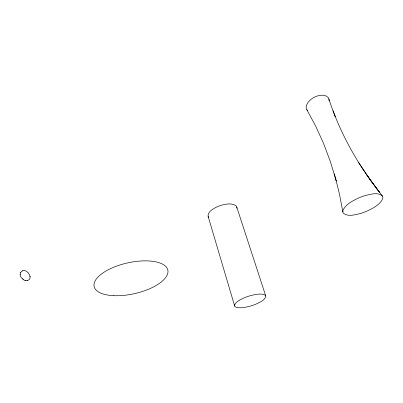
<?xml version="1.0" encoding="UTF-8"?>
<svg xmlns="http://www.w3.org/2000/svg" width="403" height="403" viewBox="0 0 403 403"><rect width="100%" height="100%" fill="white"/><g stroke="black" fill="none" stroke-linecap="round" stroke-linejoin="round"><path stroke-width="0.6" d="M236.833 208.275L236.853 207.631A11.788 5.697 -17.5 0 0 235.71 205.535C231.539 202.855 226.138 204.054 221.635 205.157A16.951 8.151 -17.3 0 0 216.431 207.122C212.97 208.991 208.079 211.434 208.013 215.943A11.768 5.682 -17.1 0 0 208.83 217.509M28.175 272.841C23.183 266.721 16.473 274.201 22.548 278.826M20.336 272.75L20.437 272.473M22.15 270.821L22.427 270.73M22.467 278.75C24.779 281.979 31.278 280.815 29.998 276.216M27.298 280.594L27.6 280.538M25.011 280.322L25.344 280.428M22.976 279.188L23.233 279.38M307.736 110.8L307.227 110.266A14.06 7.899 -26.3 0 1 306.305 106.231C307.081 102.604 309.993 99.873 313.025 97.979A11.531 6.503 -26.3 0 1 319.377 95.481C322.395 94.912 326.168 95.017 328.223 97.642A14.029 7.899 -26.1 0 1 329.06 100.992M28.24 272.917L29.394 274.549L30.024 276.327M382.447 196.075C378.014 191.833 370.876 194.332 365.607 195.44A24.256 9.863 -22.8 0 0 358.141 198.18C352.398 201.072 345.567 204.22 342.953 210.512A16.342 6.715 -22.7 0 0 343.467 213.298C348.147 216.99 354.852 214.754 360.096 213.595A24.669 10.186 -23 0 0 367.183 211.021C372.982 208.205 379.576 205.062 382.583 199.022A16.437 6.715 -23.1 0 0 382.447 196.075L370.473 180.252L358.715 162.621M366.377 174.383L379.661 192.558L370.881 180.826L362.458 168.504M362.826 169.064C348.59 147.246 336.863 123.711 328.858 98.891M306.824 109.687L315.685 126.119L323.387 143.03L330.359 161.512L336.268 180.977L334.253 173.794M335.004 115.963L335.236 116.558L332.959 110.664M236.742 207.036L265.758 296.029M208.175 216.517L234.667 306.043M336.097 180.378L339.391 193.868L342.882 212.033M20.175 274.468L20.21 274.74M30.069 276.619L30.094 276.886M234.561 305.096L234.546 305.6A12.77 4.403 -16.9 0 0 235.785 307.086C240.546 308.723 245.729 307.232 250.439 306.068A18.609 6.458 -17 0 0 255.91 304.144C259.502 302.315 264.504 300.719 265.819 296.497A12.79 4.413 -17.2 0 0 264.801 294.915C260.031 293.031 254.696 294.658 249.925 295.802A18.392 6.302 -17.1 0 0 244.233 297.817C240.707 299.575 236.158 301.172 234.561 305.096M113.535 295.666A37.761 15.757 -12.6 0 0 167.97 271.023A37.761 15.757 -12.6 0 0 111.414 268.232A37.761 15.757 -12.6 0 0 113.535 295.666"/></g></svg>
